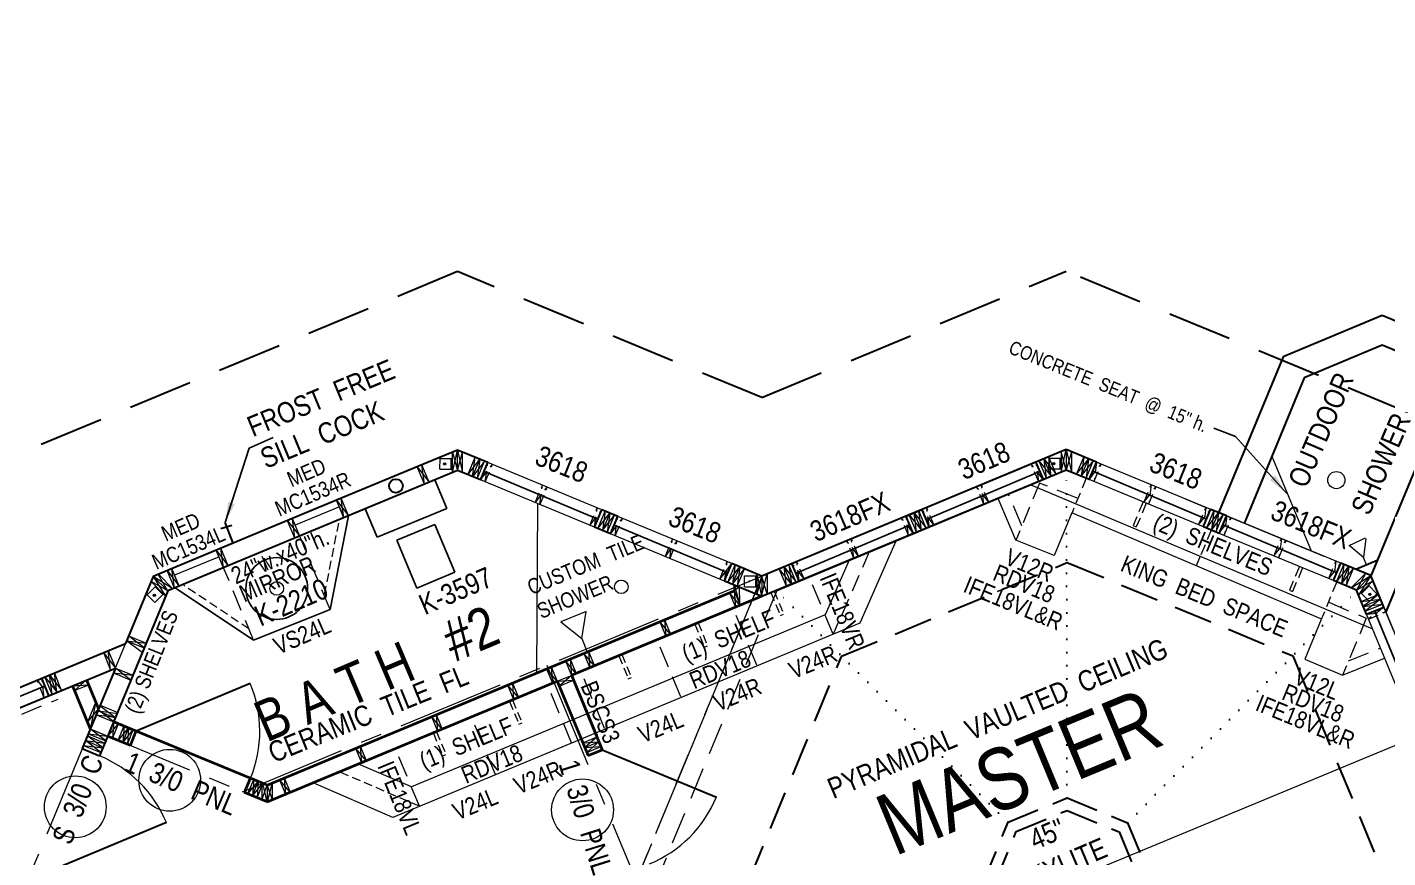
# Model space of a CAD drawing. Header units: inches. Extents: x 2775 to 35798, y 1675 to 10350.
# Drawn here: x 13626.4 to 14022.8, y 3896.1 to 4137.9 of the extents above; entities that cross this region are included whole.
import ezdxf

# ---------------------------------------------------------------- set-up
doc = ezdxf.new("R2010")
doc.units = ezdxf.units.IN
doc.header["$LTSCALE"] = 0.5
doc.header["$MEASUREMENT"] = 0
for name, pattern in [('ACAD_ISO07W100', [3, 0, -3]), ('CENTER', [2, 1.25, -0.25, 0.25, -0.25]), ('HIDDEN', [0.375, 0.25, -0.125])]:
    doc.linetypes.add(name, pattern=pattern)
for name, color, linetype, lineweight in [('BUILT-INS', 6, 'CONTINUOUS', 9), ('DOORS', 7, 'CONTINUOUS', 30), ('FOUNDATION', 7, 'CONTINUOUS', 30), ('GRID', 1, 'CENTER', 20), ('INT WALLS', 7, 'CONTINUOUS', 40), ('LAYOUT', 6, 'CONTINUOUS', 9), ('LITE COVE', 7, 'HIDDEN', 30), ('MILLWORK', 7, 'CONTINUOUS', 20), ('PLUMBING', 7, 'CONTINUOUS', 20), ('ROOF BEAMS', 3, 'HIDDEN', 30), ('ROOFLINE', 7, 'HIDDEN', 30), ('SKYLITES', 3, 'CONTINUOUS', 30), ('WALL FRAMING', 7, 'CONTINUOUS', 30), ('WALLS', 7, 'CONTINUOUS', 30), ('WINDOWS', 5, 'CONTINUOUS', 30)]:
    doc.layers.add(name, color=color, linetype=linetype, lineweight=lineweight)
for name, color, linetype in [('CABINETS', 30, 'HIDDEN'), ('CABTOPS', 30, 'CONTINUOUS'), ('LLPLUMBING', 102, 'CONTINUOUS'), ('LLTEXT', 7, 'CONTINUOUS'), ('MILLWORK TEXT', 7, 'CONTINUOUS'), ('TEXT', 7, 'CONTINUOUS')]:
    doc.layers.add(name, color=color, linetype=linetype)
doc.styles.add('ARCHENT', font='technical.ttf', dxfattribs={"height": 6})
doc.styles.add('ARCHENTLTD', font='technical.ttf', dxfattribs={"height": 6})
doc.dimstyles.new('ARCHENTLTD', dxfattribs={"dimtxt": 12, "dimasz": 6, "dimexe": 9, "dimexo": 3, "dimgap": 1, "dimtad": 0, "dimdec": 4, "dimzin": 1, "dimdsep": 46, "dimlunit": 4, "dimtxsty": 'ARCHENT', "dimcen": 6, "dimaunit": 1, "dimadec": 5, "dimazin": 0, "dimtfac": 1, "dimtdec": 4, "dimtofl": 0, "dimtmove": 0, "dimatfit": 3, "dimfxl": 1, "dimfrac": 2, "dimtolj": 1, "dimtzin": 0, "dimarcsym": 0})

msp = doc.modelspace()

# ---------------------------------------------------------------- hatches: boundary and pattern name
at = {"layer": 'WALL FRAMING', "lineweight": 9, "ltscale": 150}
for points in [[(13748.367, 4010.771, 1), (13747.742, 4010.771, 1)], [(13925.81, 4010.864, 1), (13925.185, 4010.864, 1)], [(13837.113, 3976.583, 1), (13836.488, 3976.583, 1)], [(13837.113, 3976.583, 1), (13836.488, 3976.583, 1)], [(13663.757, 3972.491, 1), (13663.132, 3972.491, 1)], [(14017.936, 3972.775, 1), (14017.311, 3972.775, 1)]]:
    msp.add_hatch(color=256, dxfattribs=at).paths.add_polyline_path(points)

# ---------------------------------------------------------------- linework, layer by layer
at = {"layer": 'BUILT-INS', "linetype": 'HIDDEN', "lineweight": 9, "ltscale": 40}
for p, q in [((13921.34, 4005.126), (13914.463, 3988.491)), ((13871.772, 3985.152), (13861.243, 3961.158)), ((14016.572, 3965.845), (14009.695, 3949.209))]:
    msp.add_line(p, q, dxfattribs=at)
at = {"layer": 'BUILT-INS', "linetype": 'Continuous', "lineweight": 9, "ltscale": 5}
for p, q in [((13918.806, 4004.674), (14018.365, 3962.769)), ((13879.496, 3988.235), (13869.035, 3964.395))]:
    msp.add_line(p, q, dxfattribs=at)
at = {"layer": 'BUILT-INS', "linetype": 'HIDDEN', "lineweight": 20, "ltscale": 50}
for p, q in [((13932.35, 4000.768), (13921.368, 4005.194)), ((14005.67, 3970.465), (14016.572, 3965.845))]:
    msp.add_line(p, q, dxfattribs=at)
at = {"layer": 'BUILT-INS', "linetype": 'HIDDEN', "lineweight": 9, "ltscale": 25}
for p, q in [((13934.931, 4006.593), (13930.781, 3996.369)), ((13951.571, 3999.728), (13948.653, 3992.819)), ((13952.492, 3999.339), (13949.574, 3992.43)), ((13948.653, 3992.819), (13949.574, 3992.43)), ((13971.424, 3991.513), (13968.202, 3983.883)), ((13997.091, 3980.911), (13994.173, 3974.002)), ((13998.012, 3980.522), (13995.094, 3973.613)), ((14007.955, 3976.412), (14003.463, 3965.507)), ((13994.173, 3974.002), (13995.094, 3973.613))]:
    msp.add_line(p, q, dxfattribs=at)
at = {"layer": 'BUILT-INS', "linetype": 'Continuous', "lineweight": 9, "ltscale": 0.75}
for p, q in [((13914.491, 3988.558), (13909.306, 4000.731)), ((14003.385, 3965.662), (13930.75, 3996.48)), ((13925.622, 3984.073), (13914.491, 3988.558)), ((13998.646, 3953.892), (14009.695, 3949.209)), ((14009.695, 3949.209), (14021.939, 3954.159))]:
    msp.add_line(p, q, dxfattribs=at)
at = {"layer": 'BUILT-INS', "linetype": 'HIDDEN', "lineweight": 9, "ltscale": 50}
for p, q in [((13916.231, 3992.767), (13912.308, 4001.977)), ((13861.243, 3961.158), (13854.232, 3978.013)), ((13838.986, 3952.176), (13832.073, 3968.796)), ((13816.826, 3942.959), (13809.913, 3959.579)), ((14011.435, 3953.418), (14020.693, 3957.161)), ((13794.666, 3933.742), (13787.754, 3950.362)), ((13785.035, 3929.5), (13778.123, 3946.12)), ((13762.876, 3920.283), (13755.963, 3936.903)), ((13740.716, 3911.066), (13733.804, 3927.686))]:
    msp.add_line(p, q, dxfattribs=at)
at = {"layer": 'BUILT-INS', "linetype": 'Continuous', "lineweight": 9, "ltscale": 25}
for p, q in [((13930.812, 3996.496), (13925.622, 3984.073)), ((14003.463, 3965.507), (13998.646, 3953.892))]:
    msp.add_line(p, q, dxfattribs=at)
at = {"layer": 'BUILT-INS', "linetype": 'Continuous', "lineweight": 9, "ltscale": 40}
msp.add_line((13865.871, 3982.703), (13858.894, 3966.804), dxfattribs=at)
at = {"layer": 'BUILT-INS', "lineweight": 9, "ltscale": 50}
msp.add_line((13968.202, 3983.883), (13967.018, 3981.092), dxfattribs=at)
at = {"layer": 'BUILT-INS', "color": 6, "linetype": 'HIDDEN', "lineweight": 9, "ltscale": 20}
for p, q in [((13843.117, 3973.298), (13845.871, 3966.663)), ((13844.041, 3973.681), (13846.795, 3967.046)), ((13821.885, 3964.455), (13824.639, 3957.82)), ((13820.962, 3964.071), (13823.715, 3957.437)), ((13798.788, 3954.858), (13801.541, 3948.224)), ((13799.711, 3955.242), (13802.465, 3948.607)), ((13766.928, 3941.597), (13769.682, 3934.962)), ((13767.852, 3941.98), (13770.605, 3935.345)), ((13745.678, 3932.767), (13748.431, 3926.133)), ((13744.754, 3932.384), (13747.508, 3925.749)), ((13740.715, 3911.068), (13717.481, 3921.053))]:
    msp.add_line(p, q, dxfattribs=at)
at = {"layer": 'BUILT-INS', "ltscale": 0.75}
for p, q in [((13869.035, 3964.395), (13732.907, 3907.837)), ((13858.894, 3966.804), (13738.362, 3916.726))]:
    msp.add_line(p, q, dxfattribs=at)
at = {"layer": 'BUILT-INS', "color": 6, "linetype": 'Continuous', "lineweight": 9, "ltscale": 5}
for p, q in [((13845.871, 3966.663), (13846.795, 3967.046)), ((13823.715, 3957.437), (13824.639, 3957.82)), ((13801.541, 3948.224), (13802.465, 3948.607)), ((13769.682, 3934.962), (13770.605, 3935.345)), ((13747.508, 3925.749), (13748.431, 3926.133))]:
    msp.add_line(p, q, dxfattribs=at)
at = {"layer": 'BUILT-INS'}
for p, q in [((13738.362, 3916.726), (13722.777, 3923.464)), ((13732.907, 3907.837), (13709.742, 3917.853))]:
    msp.add_line(p, q, dxfattribs=at)
at = {"layer": 'CABINETS', "lineweight": 9, "ltscale": 50}
for p, q in [((13714.662, 3968.344), (13705.806, 3989.708)), ((13692.387, 3959.41), (13683.637, 3980.518))]:
    msp.add_line(p, q, dxfattribs=at)
at = {"layer": 'CABTOPS', "color": 7, "linetype": 'HIDDEN', "lineweight": 20, "ltscale": 20}
for p, q in [((13713.057, 3972.714), (13717.403, 3994.674)), ((13691.016, 3962.718), (13672.01, 3975.405))]:
    msp.add_line(p, q, dxfattribs=at)
at = {"layer": 'DOORS', "ltscale": 75}
for p, q in [((13691.413, 3946.786), (13658.184, 3932.937)), ((13793.98, 3927.545), (13827.242, 3913.773)), ((13666.972, 3906.308), (13633.72, 3892.511))]:
    msp.add_line(p, q, dxfattribs=at)
at = {"layer": 'DOORS', "color": 7, "linetype": 'Continuous', "lineweight": 20, "ltscale": 7.5}
for centre in [(13667.939, 3918.648), (13667.939, 3918.648), (13640.413, 3910.907), (13788.221, 3910.021)]:
    msp.add_circle(centre, 9, dxfattribs=at)
at = {"layer": 'DOORS', "lineweight": 9, "ltscale": 75}
for centre, radius, start, end in [((13658.184, 3932.937), 36, 337.62525, 22.62525), ((13633.732, 3892.522), 35.985, 22.52624, 67.50196), ((13793.98, 3927.545), 35.986, 292.53216, 337.50934)]:
    msp.add_arc(centre, radius, start, end, dxfattribs=at)
at = {"layer": 'FOUNDATION', "ltscale": 50}
for p, q in [((14054.602, 4066.894), (14017.927, 3978.174)), ((14060.729, 4060.776), (14022.264, 3967.724))]:
    msp.add_line(p, q, dxfattribs=at)
at = {"layer": 'FOUNDATION', "ltscale": 150}
for p, q in [((14021.253, 4053.973), (13992.363, 4041.982)), ((14045.173, 4044.085), (14021.253, 4053.973)), ((14021.259, 4045.314), (13998.49, 4035.863)), ((14042.117, 4036.692), (14021.259, 4045.314)), ((13992.363, 4041.982), (13973.567, 3996.511)), ((13998.49, 4035.863), (13980.96, 3993.455)), ((14019.782, 3982.663), (14013.52, 3980.063))]:
    msp.add_line(p, q, dxfattribs=at)
at = {"layer": 'FOUNDATION', "lineweight": 20, "ltscale": 150}
msp.add_line((14000.588, 3985.409), (13989.088, 4013.117), dxfattribs=at)
at = {"layer": 'FOUNDATION', "linetype": 'HIDDEN', "lineweight": 20, "ltscale": 50}
msp.add_line((13494.952, 3883.979), (13635.453, 3942.294), dxfattribs=at)
at = {"layer": 'GRID', "ltscale": 50}
for p, q in [((14054.567, 4066.976), (14017.892, 3978.256)), ((13840.504, 3978.129), (13929.172, 4014.931)), ((13929.172, 4014.931), (14017.892, 3978.256)), ((13663.134, 3978.023), (13626.447, 3889.298)), ((13689.155, 3915.321), (13840.504, 3978.129)), ((13840.504, 3978.129), (13803.835, 3889.425)), ((14017.892, 3978.256), (14054.693, 3889.588)), ((13501.447, 3888.801), (13652.096, 3951.329)), ((13777.815, 3952.117), (13803.835, 3889.425)), ((13644.794, 3933.659), (13689.155, 3915.321)), ((13644.794, 3933.659), (13689.155, 3915.321))]:
    msp.add_line(p, q, dxfattribs=at)
at = {"layer": 'INT WALLS', "ltscale": 75}
for p, q in [((13696.311, 3917.242), (13832.405, 3973.785)), ((13784.986, 3949.211), (13840.384, 3972.227)), ((13784.984, 3949.21), (13792.246, 3931.713)), ((13696.319, 3912.372), (13780.828, 3947.483)), ((13780.828, 3947.483), (13789.814, 3925.834)), ((13696.311, 3917.242), (13651.552, 3935.619)), ((13658.184, 3932.937), (13651.625, 3935.637)), ((13658.184, 3932.937), (13651.625, 3935.637)), ((13656.471, 3928.776), (13658.184, 3932.937)), ((13656.471, 3928.776), (13658.184, 3932.937)), ((13656.471, 3928.776), (13649.849, 3931.502)), ((13656.471, 3928.776), (13649.849, 3931.502)), ((13689.761, 3915.072), (13691.473, 3919.233)), ((13689.761, 3915.072), (13691.473, 3919.233)), ((13696.311, 3917.242), (13691.473, 3919.233)), ((13696.319, 3912.372), (13689.761, 3915.072)), ((13696.319, 3912.372), (13689.761, 3915.072))]:
    msp.add_line(p, q, dxfattribs=at)
at = {"layer": 'INT WALLS', "color": 7, "lineweight": 20, "ltscale": 50}
for p, q in [((13831.015, 3973.216), (13832.758, 3969.014)), ((13832.4, 3973.783), (13834.144, 3969.58)), ((13810.72, 3964.794), (13812.464, 3960.591)), ((13812.106, 3965.361), (13813.849, 3961.158)), ((13783.252, 3953.391), (13784.995, 3949.189)), ((13784.637, 3953.958), (13786.381, 3949.755)), ((13788.553, 3955.594), (13790.297, 3951.391)), ((13789.939, 3956.161), (13791.682, 3951.958)), ((13777.695, 3951.093), (13779.438, 3946.89)), ((13779.08, 3951.659), (13780.824, 3947.457)), ((13766.386, 3946.394), (13768.13, 3942.192)), ((13767.772, 3946.961), (13769.515, 3942.758)), ((13744.22, 3937.195), (13745.963, 3932.992)), ((13745.605, 3937.762), (13747.349, 3933.559)), ((13722.053, 3927.995), (13723.797, 3923.792)), ((13723.438, 3928.562), (13725.182, 3924.359)), ((13699.886, 3918.795), (13701.63, 3914.592)), ((13701.271, 3919.362), (13703.015, 3915.159))]:
    msp.add_line(p, q, dxfattribs=at)
at = {"layer": 'INT WALLS', "lineweight": 20, "ltscale": 50}
for p, q in [((13780.815, 3947.478), (13784.972, 3949.201)), ((13640.146, 3944.745), (13644.303, 3946.467)), ((13781.389, 3946.092), (13785.546, 3947.815)), ((13788.281, 3929.528), (13792.438, 3931.251)), ((13788.855, 3928.142), (13793.012, 3929.865)), ((13789.429, 3926.757), (13793.586, 3928.479))]:
    msp.add_line(p, q, dxfattribs=at)
at = {"layer": 'INT WALLS', "ltscale": 50}
for p, q in [((13784.986, 3949.211), (13793.969, 3927.556)), ((13639.572, 3946.131), (13644.764, 3933.603)), ((13643.728, 3947.853), (13647.196, 3939.486)), ((13789.812, 3925.833), (13793.969, 3927.556))]:
    msp.add_line(p, q, dxfattribs=at)
at = {"layer": 'LAYOUT', "color": 6, "linetype": 'CENTER', "lineweight": 5, "ltscale": 250}
msp.add_line((14529.671, 4137.942), (13368.501, 3656.747), dxfattribs=at)
at = {"layer": 'LITE COVE', "color": 7, "linetype": 'ACAD_ISO07W100', "lineweight": 30, "ltscale": 2.5}
for p, q in [((13929.38, 3913.539), (13929.227, 4008.956)), ((13912.16, 3906.406), (13844.664, 3973.901)), ((13946.984, 3906.253), (14013.796, 3973.778))]:
    msp.add_line(p, q, dxfattribs=at)
at = {"layer": 'LITE COVE', "ltscale": 90}
for p, q in [((13863.68, 3954.748), (13929.668, 3982.137)), ((13929.667, 3981.951), (13995.182, 3954.869)), ((13836.562, 3889.043), (13863.71, 3954.718)), ((13995.189, 3954.876), (14022.465, 3889.159))]:
    msp.add_line(p, q, dxfattribs=at)
at = {"layer": 'LLPLUMBING', "color": 5, "linetype": 'Continuous', "lineweight": 30, "ltscale": 25}
for p, q in [((13686.011, 3992.881), (13682.844, 3991.826)), ((13686.447, 3987.696), (13684.1, 3993.706))]:
    msp.add_line(p, q, dxfattribs=at)
at = {"layer": 'MILLWORK', "lineweight": 9, "ltscale": 50}
for p, q in [((13717.392, 3998.311), (13704.463, 3992.94)), ((13718.735, 3995.078), (13717.392, 3998.311)), ((13705.806, 3989.708), (13704.463, 3992.94)), ((13682.294, 3983.75), (13669.365, 3978.38)), ((13683.634, 3980.526), (13682.291, 3983.758)), ((13670.708, 3975.147), (13669.365, 3978.38))]:
    msp.add_line(p, q, dxfattribs=at)
at = {"layer": 'MILLWORK', "color": 7, "lineweight": -3, "ltscale": 10}
for p, q in [((13714.662, 3968.344), (13720.059, 3995.617)), ((13692.387, 3959.41), (13669.528, 3974.669))]:
    msp.add_line(p, q, dxfattribs=at)
at = {"layer": 'MILLWORK', "color": 7, "linetype": 'Continuous', "lineweight": -3, "ltscale": 5}
msp.add_line((13692.387, 3959.41), (13714.662, 3968.344), dxfattribs=at)
at = {"layer": 'PLUMBING', "color": 5, "linetype": 'Continuous', "lineweight": -3, "ltscale": 1.5}
for p, q in [((13745.189, 4006.135), (13748.644, 3997.824)), ((13728.339, 3989.462), (13724.895, 3997.693)), ((13748.644, 3997.824), (13728.339, 3989.462)), ((13745.161, 3993.146), (13734.065, 3988.576)), ((13745.161, 3993.146), (13750.975, 3979.258)), ((13734.065, 3988.576), (13739.906, 3974.624)), ((13739.906, 3974.624), (13750.975, 3979.258))]:
    msp.add_line(p, q, dxfattribs=at)
at = {"layer": 'PLUMBING', "color": 7, "linetype": 'Continuous', "lineweight": 9}
msp.add_line((13775.103, 3999.213), (13774.845, 3949.871), dxfattribs=at)
at = {"layer": 'PLUMBING', "ltscale": 75}
for p, q in [((14011.597, 3987.006), (14016.333, 3989.219)), ((14016.411, 3989.099), (14015.739, 3983.525)), ((14015.739, 3983.525), (14011.597, 3987.006))]:
    msp.add_line(p, q, dxfattribs=at)
at = {"layer": 'PLUMBING', "color": 7, "linetype": 'Continuous', "lineweight": 9, "ltscale": 7.5}
msp.add_line((13694.776, 3983.925), (13696.491, 3979.944), dxfattribs=at)
at = {"layer": 'PLUMBING', "lineweight": 20, "ltscale": 50}
msp.add_line((14016.651, 3981.363), (14015.739, 3983.525), dxfattribs=at)
at = {"layer": 'PLUMBING', "linetype": 'Continuous', "lineweight": 30, "ltscale": 90}
msp.add_line((13832.402, 3975.527), (13832.405, 3973.785), dxfattribs=at)
msp.add_line((13832.402, 3975.527), (13832.405, 3973.785), dxfattribs=at)
at = {"layer": 'PLUMBING', "color": 5, "linetype": 'Continuous', "lineweight": 9, "ltscale": 10}
for p, q in [((13789.317, 3967.774), (13781.855, 3964.754)), ((13781.855, 3964.754), (13788.006, 3959.891)), ((13788.006, 3959.891), (13789.317, 3967.774))]:
    msp.add_line(p, q, dxfattribs=at)
at = {"layer": 'PLUMBING', "color": 5, "lineweight": 9, "ltscale": 90}
msp.add_line((13788.006, 3959.891), (13789.711, 3955.792), dxfattribs=at)
at = {"layer": 'PLUMBING', "lineweight": 20, "ltscale": 50}
msp.add_circle((14007.868, 4006.063), 2.5, dxfattribs=at)
at = {"layer": 'PLUMBING', "color": 5, "lineweight": 30, "ltscale": 50}
msp.add_circle((13733.843, 4004.376), 2, dxfattribs=at)
at = {"layer": 'PLUMBING', "color": 5, "linetype": 'Continuous', "lineweight": -3, "ltscale": 1.5}
msp.add_circle((13699.123, 3974.495, -178358.104), 9, dxfattribs=at)
at = {"layer": 'PLUMBING', "color": 5, "linetype": 'Continuous', "lineweight": 9, "ltscale": 10}
for centre in [(13699.123, 3974.495, -178358.104), (13799.51, 3974.973)]:
    msp.add_circle(centre, 1.98, dxfattribs=at)
at = {"layer": 'ROOF BEAMS', "lineweight": 20, "ltscale": 75}
for p, q in [((13840.504, 3978.129), (13803.836, 3889.425)), ((13844.799, 3973.957), (13809.823, 3889.347))]:
    msp.add_line(p, q, dxfattribs=at)
at = {"layer": 'ROOF BEAMS', "ltscale": 75}
for p, q in [((13914.612, 3903.75), (13929.382, 3909.88)), ((13929.382, 3909.88), (13944.59, 3903.586)), ((13908.514, 3889.014), (13914.612, 3903.75)), ((13944.59, 3903.586), (13950.599, 3889.023))]:
    msp.add_line(p, q, dxfattribs=at)
at = {"layer": 'ROOFLINE', "linetype": 'HIDDEN', "ltscale": 150}
for p, q in [((13751.751, 4066.758), (13626.373, 4014.739)), ((13840.467, 4030.084), (13751.751, 4066.758)), ((13840.467, 4030.091), (13929.134, 4066.893)), ((13840.468, 4030.084), (13929.136, 4066.886)), ((14054.603, 4015.02), (13929.134, 4066.886))]:
    msp.add_line(p, q, dxfattribs=at)
at = {"layer": 'SKYLITES', "linetype": 'HIDDEN', "ltscale": 75}
for p, q in [((13912.219, 3906.417), (13929.38, 3913.539)), ((13929.38, 3913.539), (13946.984, 3906.253)), ((13905.126, 3889.277), (13912.219, 3906.417)), ((13946.984, 3906.253), (13953.985, 3889.285))]:
    msp.add_line(p, q, dxfattribs=at)
at = {"layer": 'WALL FRAMING', "lineweight": 9, "ltscale": 150}
for p, q in [((13746.658, 4009.207), (13746.7, 4012.332)), ((13746.7, 4012.332), (13750.263, 4012.335)), ((13749.971, 4009.21), (13749.969, 4012.335)), ((13924.102, 4009.301), (13924.143, 4012.426)), ((13924.143, 4012.426), (13927.706, 4012.429)), ((13927.415, 4009.304), (13927.412, 4012.429)), ((13746.658, 4009.207), (13750.221, 4009.21)), ((13924.102, 4009.301), (13927.665, 4009.304)), ((13835.405, 3975.02), (13835.447, 3978.145)), ((13835.405, 3975.02), (13835.447, 3978.145)), ((13835.447, 3978.145), (13839.009, 3978.148)), ((13835.447, 3978.145), (13839.009, 3978.148)), ((13838.718, 3975.022), (13838.715, 3978.147)), ((13838.718, 3975.022), (13838.715, 3978.147)), ((13661.351, 3972.606), (13663.869, 3975.127)), ((13663.562, 3970.398), (13661.351, 3972.606)), ((13663.562, 3970.398), (13666.08, 3972.919)), ((13665.903, 3972.742), (13663.692, 3974.95)), ((13834.144, 3969.589), (13831.015, 3973.216)), ((13832.399, 3973.791), (13832.758, 3969.014)), ((13835.405, 3975.02), (13838.968, 3975.023)), ((13835.405, 3975.02), (13838.968, 3975.023)), ((14017.489, 3970.683), (14014.991, 3973.224)), ((14015.167, 3973.045), (14017.395, 3975.237)), ((14019.687, 3972.906), (14017.188, 3975.446)), ((14017.489, 3970.683), (14019.687, 3972.906)), ((13813.85, 3961.166), (13810.72, 3964.794)), ((13812.105, 3965.368), (13812.464, 3960.591)), ((13660.463, 3957.18), (13655.955, 3960.67)), ((13660.463, 3957.173), (13655.955, 3960.663)), ((13655.382, 3959.284), (13661.036, 3958.566)), ((13659.901, 3955.819), (13655.382, 3959.284)), ((13655.382, 3959.277), (13661.036, 3958.559)), ((13659.901, 3955.812), (13655.382, 3959.277)), ((13648.614, 3955.838), (13652.096, 3951.329)), ((13650.71, 3950.754), (13649.99, 3956.41)), ((13786.381, 3949.764), (13783.252, 3953.391)), ((13784.636, 3953.966), (13784.995, 3949.189)), ((13791.682, 3951.966), (13788.553, 3955.594)), ((13789.938, 3956.169), (13790.297, 3951.391)), ((13631.553, 3948.773), (13635.046, 3944.262)), ((13633.661, 3943.688), (13632.939, 3949.347)), ((13632.939, 3949.347), (13636.432, 3944.836)), ((13635.046, 3944.262), (13634.325, 3949.921)), ((13651.522, 3949.943), (13657.176, 3949.225)), ((13656.603, 3947.838), (13652.096, 3951.329)), ((13780.824, 3947.465), (13777.695, 3951.092)), ((13779.079, 3951.667), (13779.438, 3946.89)), ((13784.971, 3949.2), (13781.389, 3946.092)), ((13639.572, 3946.13), (13644.303, 3946.467)), ((13643.728, 3947.853), (13640.146, 3944.745)), ((13769.516, 3942.767), (13766.387, 3946.394)), ((13767.771, 3946.969), (13768.13, 3942.192)), ((13780.815, 3947.478), (13785.546, 3947.815)), ((13646.544, 3937.742), (13652.198, 3937.023)), ((13651.625, 3935.637), (13647.118, 3939.127)), ((13647.12, 3938.834), (13652.774, 3938.116)), ((13652.202, 3936.73), (13647.694, 3940.22)), ((13747.349, 3933.567), (13744.22, 3937.195)), ((13745.604, 3937.769), (13745.963, 3932.992)), ((13649.271, 3930.105), (13644.764, 3933.595)), ((13642.789, 3928.819), (13648.443, 3928.101)), ((13643.362, 3930.205), (13649.016, 3929.487)), ((13647.871, 3926.714), (13643.363, 3930.205)), ((13648.444, 3928.1), (13643.936, 3931.591)), ((13644.19, 3932.209), (13649.844, 3931.491)), ((13788.281, 3929.528), (13793.012, 3929.865)), ((13792.437, 3931.25), (13788.855, 3928.142)), ((13793.012, 3929.865), (13789.429, 3926.757)), ((13648.443, 3928.101), (13647.871, 3926.714)), ((13725.182, 3924.367), (13722.053, 3927.995)), ((13723.438, 3928.57), (13723.797, 3923.792)), ((13788.855, 3928.142), (13793.586, 3928.479)), ((13703.015, 3915.167), (13699.886, 3918.795)), ((13701.271, 3919.37), (13701.63, 3914.592))]:
    msp.add_line(p, q, dxfattribs=at)
at = {"layer": 'WALL FRAMING', "lineweight": 20, "ltscale": 150}
for p, q in [((13750.289, 4008.229), (13750.285, 4014.182)), ((13751.788, 4008.851), (13751.784, 4014.804)), ((13753.289, 4008.231), (13753.285, 4014.184)), ((13927.672, 4014.309), (13927.679, 4008.356)), ((13929.172, 4014.931), (13929.178, 4008.977)), ((13930.672, 4014.31), (13930.679, 4008.356)), ((13742.17, 4004.858), (13740.033, 4009.926)), ((13743.552, 4005.441), (13741.415, 4010.509)), ((13718.671, 3995.105), (13716.534, 4000.173)), ((13720.053, 3995.688), (13717.916, 4000.756)), ((13886.939, 3991.447), (13884.802, 3996.515)), ((13888.321, 3992.03), (13886.184, 3997.098)), ((13704.424, 3989.125), (13702.287, 3994.193)), ((13705.806, 3989.708), (13703.669, 3994.776)), ((13885.557, 3990.865), (13883.42, 3995.932)), ((13683.62, 3980.553), (13681.483, 3985.621)), ((13685.002, 3981.136), (13682.865, 3986.204)), ((13670.685, 3975.202), (13668.548, 3980.27)), ((13666.73, 3972.305), (13662.517, 3976.511)), ((13667.35, 3973.806), (13663.137, 3978.012)), ((13668.849, 3974.428), (13664.637, 3978.634)), ((13669.303, 3974.619), (13667.166, 3979.687)), ((13839.003, 3978.75), (13839.008, 3972.796)), ((13839.003, 3978.75), (13839.008, 3972.796)), ((13840.504, 3978.129), (13840.508, 3972.176)), ((13840.504, 3978.129), (13840.508, 3972.176)), ((13842.003, 3978.752), (13842.008, 3972.798)), ((14012.185, 3974.664), (14016.391, 3978.876)), ((14013.685, 3974.043), (14017.892, 3978.256)), ((14014.308, 3972.544), (14018.514, 3976.756))]:
    msp.add_line(p, q, dxfattribs=at)
at = {"layer": 'WALL FRAMING', "linetype": 'Continuous', "lineweight": 9, "ltscale": 150}
for p, q in [((13750.285, 4014.182), (13751.788, 4008.851)), ((13750.289, 4008.229), (13751.784, 4014.804)), ((13751.784, 4014.804), (13753.289, 4008.231)), ((13751.788, 4008.851), (13753.285, 4014.184)), ((13754.76, 4007.589), (13758.289, 4012.116)), ((13756.143, 4007.008), (13756.902, 4012.689)), ((13758.289, 4012.116), (13757.545, 4006.472)), ((13923.42, 4006.595), (13922.699, 4012.164)), ((13922.699, 4012.164), (13926.184, 4007.761)), ((13924.802, 4007.178), (13924.081, 4012.747)), ((13929.178, 4008.977), (13927.672, 4014.309)), ((13927.679, 4008.356), (13929.172, 4014.931)), ((13929.172, 4014.931), (13930.679, 4008.356)), ((13930.672, 4014.31), (13929.178, 4008.977)), ((13932.169, 4007.765), (13935.649, 4012.173)), ((13934.266, 4012.754), (13933.552, 4007.184)), ((13935.649, 4012.173), (13934.935, 4006.603)), ((13740.033, 4009.926), (13743.552, 4005.441)), ((13742.17, 4004.858), (13741.418, 4010.501)), ((13759.675, 4011.543), (13756.143, 4007.008)), ((13921.316, 4011.581), (13924.802, 4007.178)), ((13933.552, 4007.184), (13937.031, 4011.592)), ((13716.534, 4000.173), (13720.053, 3995.688)), ((13718.671, 3995.105), (13717.92, 4000.748)), ((13792.66, 3991.949), (13796.179, 3996.453)), ((13794.792, 3997.026), (13794.043, 3991.384)), ((13796.179, 3996.453), (13795.437, 3990.814)), ((13885.557, 3990.865), (13884.802, 3996.515)), ((13884.802, 3996.515), (13888.321, 3992.03)), ((13886.939, 3991.447), (13886.188, 3997.09)), ((13970.051, 3992.081), (13973.567, 3996.511)), ((13972.156, 3997.09), (13971.437, 3991.508)), ((13973.567, 3996.511), (13972.824, 3990.935)), ((13702.287, 3994.193), (13705.806, 3989.708)), ((13704.424, 3989.125), (13703.672, 3994.768)), ((13794.043, 3991.384), (13797.565, 3995.879)), ((13883.42, 3995.932), (13886.939, 3991.447)), ((13971.437, 3991.508), (13974.921, 3995.928)), ((13681.483, 3985.621), (13685.002, 3981.136)), ((13683.62, 3980.553), (13682.868, 3986.196)), ((13669.303, 3974.619), (13668.552, 3980.262)), ((13828.225, 3977.204), (13831.754, 3981.731)), ((13830.553, 3976.291), (13834.066, 3980.781)), ((13830.553, 3976.291), (13834.066, 3980.781)), ((13832.683, 3981.362), (13831.94, 3975.718)), ((13832.683, 3981.362), (13831.94, 3975.718)), ((13834.066, 3980.781), (13833.319, 3975.129)), ((13834.066, 3980.781), (13833.319, 3975.129)), ((13847.692, 3975.139), (13846.937, 3980.79)), ((13846.937, 3980.79), (13850.456, 3976.305)), ((13848.319, 3981.373), (13849.071, 3975.73)), ((14007.948, 3976.433), (14011.458, 3980.916)), ((14010.072, 3981.489), (14009.331, 3975.852)), ((14009.331, 3975.852), (14012.844, 3980.343)), ((14011.458, 3980.916), (14010.714, 3975.272)), ((13667.35, 3973.806), (13662.517, 3976.511)), ((13668.849, 3974.428), (13663.137, 3978.012)), ((13663.137, 3978.012), (13666.73, 3972.305)), ((13664.598, 3978.598), (13667.312, 3973.77)), ((13667.166, 3979.687), (13670.685, 3975.202)), ((13831.94, 3975.718), (13835.449, 3980.2)), ((13831.94, 3975.718), (13835.449, 3980.2)), ((13839.003, 3978.75), (13840.384, 3972.227)), ((13839.003, 3978.75), (13840.384, 3972.227)), ((13840.504, 3978.129), (13839.008, 3972.796)), ((13840.504, 3978.129), (13839.008, 3972.796)), ((13840.384, 3972.227), (13842.003, 3978.752)), ((13842.008, 3972.798), (13840.504, 3978.129)), ((13849.071, 3975.73), (13845.555, 3980.207)), ((14012.185, 3974.664), (14017.892, 3978.256)), ((14016.391, 3978.876), (14013.685, 3974.043)), ((14013.685, 3974.043), (14018.514, 3976.756)), ((14017.892, 3978.256), (14014.308, 3972.544)), ((14020.177, 3972.749), (14015.661, 3969.284)), ((14015.086, 3970.67), (14020.745, 3971.361)), ((14015.661, 3969.284), (14021.312, 3969.972)), ((13649.906, 3931.478), (13652.977, 3935.078)), ((13649.906, 3931.478), (13652.977, 3935.078)), ((13651.625, 3935.637), (13651.269, 3930.915)), ((13651.625, 3935.637), (13651.269, 3930.915)), ((13652.896, 3930.248), (13655.967, 3933.847)), ((13652.896, 3930.248), (13655.967, 3933.847)), ((13654.248, 3929.689), (13657.319, 3933.289)), ((13654.248, 3929.689), (13657.319, 3933.289)), ((13654.615, 3934.406), (13654.258, 3929.684)), ((13654.615, 3934.406), (13654.258, 3929.684)), ((13655.967, 3933.847), (13655.61, 3929.126)), ((13655.967, 3933.847), (13655.61, 3929.126)), ((13690.679, 3914.694), (13693.75, 3918.294)), ((13690.679, 3914.694), (13693.75, 3918.294)), ((13692.031, 3914.135), (13695.102, 3917.735)), ((13692.031, 3914.135), (13695.102, 3917.735)), ((13692.398, 3918.853), (13692.041, 3914.131)), ((13692.398, 3918.853), (13692.041, 3914.131)), ((13693.75, 3918.294), (13693.393, 3913.572)), ((13693.75, 3918.294), (13693.393, 3913.572))]:
    msp.add_line(p, q, dxfattribs=at)
at = {"layer": 'WALL FRAMING', "lineweight": 20, "ltscale": 75}
for p, q in [((13754.76, 4007.589), (13756.911, 4012.71)), ((13756.143, 4007.008), (13758.294, 4012.129)), ((13924.802, 4007.178), (13922.699, 4012.164)), ((13926.184, 4007.761), (13924.081, 4012.747)), ((13932.169, 4007.765), (13934.266, 4012.754)), ((13933.552, 4007.184), (13935.649, 4012.173)), ((13757.526, 4006.427), (13759.677, 4011.548)), ((13923.42, 4006.595), (13921.316, 4011.581)), ((13934.935, 4006.603), (13937.031, 4011.592)), ((13792.66, 3991.949), (13794.801, 3997.046)), ((13796.144, 3996.467), (13794.043, 3991.384)), ((13970.015, 3991.993), (13972.156, 3997.09)), ((13971.431, 3991.511), (13973.567, 3996.511)), ((13795.437, 3990.814), (13797.567, 3995.885)), ((13972.792, 3990.858), (13974.921, 3995.928)), ((13830.553, 3976.291), (13832.683, 3981.362)), ((13830.553, 3976.291), (13832.683, 3981.362)), ((13831.936, 3975.71), (13834.066, 3980.781)), ((13831.936, 3975.71), (13834.066, 3980.781)), ((13849.074, 3975.722), (13846.937, 3980.79)), ((13850.456, 3976.305), (13848.319, 3981.373)), ((14007.948, 3976.433), (14010.078, 3981.504)), ((14009.331, 3975.852), (14011.461, 3980.923)), ((14010.714, 3975.272), (14012.844, 3980.343)), ((13833.319, 3975.129), (13835.449, 3980.2)), ((13833.319, 3975.129), (13835.449, 3980.2)), ((13847.692, 3975.139), (13845.555, 3980.207)), ((14015.086, 3970.67), (14020.177, 3972.749)), ((14015.661, 3969.284), (14020.745, 3971.361)), ((14016.236, 3967.899), (14021.312, 3969.972)), ((13633.67, 3943.666), (13631.59, 3948.758)), ((13635.058, 3944.233), (13632.979, 3949.325)), ((13636.444, 3944.807), (13634.364, 3949.899)), ((13646.384, 3941.447), (13643.951, 3935.563)), ((13646.384, 3941.44), (13643.951, 3935.556)), ((13651.258, 3930.92), (13652.977, 3935.078)), ((13651.258, 3930.92), (13652.977, 3935.078)), ((13652.917, 3930.297), (13654.636, 3934.456)), ((13652.917, 3930.297), (13654.636, 3934.456)), ((13654.248, 3929.689), (13655.967, 3933.847)), ((13654.248, 3929.689), (13655.967, 3933.847)), ((13655.6, 3929.13), (13657.319, 3933.289)), ((13655.6, 3929.13), (13657.319, 3933.289)), ((13690.7, 3914.744), (13692.419, 3918.902)), ((13690.7, 3914.744), (13692.419, 3918.902)), ((13692.031, 3914.135), (13693.75, 3918.294)), ((13692.031, 3914.135), (13693.75, 3918.294)), ((13693.383, 3913.576), (13695.102, 3917.735)), ((13693.383, 3913.576), (13695.102, 3917.735))]:
    msp.add_line(p, q, dxfattribs=at)
at = {"layer": 'WALL FRAMING', "linetype": 'HIDDEN', "lineweight": 9, "ltscale": 25}
for p, q in [((13758.495, 4006.15), (13762.023, 4010.677)), ((13759.878, 4005.569), (13760.637, 4011.25)), ((13922.529, 4006.132), (13919.013, 4010.609)), ((13921.15, 4005.541), (13920.395, 4011.192)), ((13935.891, 4006.298), (13939.37, 4010.706)), ((13937.987, 4011.287), (13937.274, 4005.717)), ((13775.781, 3998.89), (13776.54, 4004.571)), ((13906.56, 3999.609), (13903.044, 4004.087)), ((13905.181, 3999.019), (13904.426, 4004.67)), ((13951.832, 3999.708), (13955.311, 4004.116)), ((13953.928, 4004.697), (13953.215, 3999.127)), ((13774.398, 3999.471), (13777.926, 4003.997)), ((13790.339, 3992.881), (13793.867, 3997.408)), ((13791.722, 3992.301), (13792.481, 3997.981)), ((13890.665, 3992.906), (13887.149, 3997.384)), ((13889.286, 3992.316), (13888.531, 3997.966)), ((13967.737, 3993.028), (13971.216, 3997.436)), ((13969.833, 3998.017), (13969.12, 3992.447)), ((13796.347, 3990.397), (13799.875, 3994.924)), ((13797.73, 3989.817), (13798.489, 3995.497)), ((13884.618, 3990.561), (13881.103, 3995.038)), ((13883.24, 3989.97), (13882.485, 3995.621)), ((13973.84, 3990.774), (13977.319, 3995.182)), ((13975.937, 3995.763), (13975.223, 3990.193)), ((13812.257, 3983.732), (13815.786, 3988.259)), ((13813.64, 3983.151), (13814.399, 3988.832)), ((13868.671, 3983.942), (13865.155, 3988.419)), ((13867.292, 3983.351), (13866.537, 3989.002)), ((13989.743, 3984.095), (13993.222, 3988.502)), ((13991.84, 3989.083), (13991.126, 3983.514)), ((13828.225, 3977.204), (13831.754, 3981.731)), ((13829.608, 3976.624), (13830.367, 3982.304)), ((13852.759, 3977.279), (13849.243, 3981.756)), ((13851.38, 3976.688), (13850.625, 3982.339)), ((14005.648, 3977.414), (14009.127, 3981.822)), ((14007.744, 3982.403), (14007.031, 3976.833)), ((14016.619, 3966.976), (14022.27, 3967.664)), ((13629.279, 3947.805), (13632.771, 3943.295)), ((13631.386, 3942.721), (13630.664, 3948.38))]:
    msp.add_line(p, q, dxfattribs=at)
at = {"layer": 'WALL FRAMING', "linetype": 'HIDDEN', "lineweight": 20, "ltscale": 25}
for p, q in [((13759.878, 4005.569), (13762.028, 4010.69)), ((13921.15, 4005.541), (13919.013, 4010.609)), ((13937.274, 4005.717), (13939.37, 4010.706)), ((13774.398, 3999.471), (13776.548, 4004.591)), ((13905.181, 3999.019), (13903.044, 4004.087)), ((13906.564, 3999.602), (13904.426, 4004.67)), ((13951.832, 3999.708), (13953.928, 4004.697)), ((13953.215, 3999.127), (13955.311, 4004.116)), ((13775.781, 3998.89), (13777.931, 4004.01)), ((13790.339, 3992.881), (13792.489, 3998.002)), ((13890.668, 3992.899), (13888.531, 3997.966)), ((13967.737, 3993.028), (13969.833, 3998.017)), ((13797.73, 3989.817), (13799.881, 3994.937)), ((13883.24, 3989.97), (13881.103, 3995.038)), ((13975.223, 3990.193), (13977.319, 3995.182)), ((13812.257, 3983.732), (13814.408, 3988.853)), ((13813.64, 3983.151), (13815.791, 3988.272)), ((13867.292, 3983.351), (13865.155, 3988.419)), ((13868.675, 3983.934), (13866.537, 3989.002)), ((13989.743, 3984.095), (13991.84, 3989.083)), ((13991.126, 3983.514), (13993.222, 3988.502)), ((13828.225, 3977.204), (13830.376, 3982.325)), ((13828.225, 3977.204), (13830.376, 3982.325)), ((13852.762, 3977.271), (13850.625, 3982.339)), ((14005.648, 3977.414), (14007.744, 3982.403)), ((14021.702, 3969.053), (14017.194, 3965.591)), ((14017.194, 3965.591), (14022.27, 3967.664)), ((13631.395, 3942.699), (13629.295, 3947.84))]:
    msp.add_line(p, q, dxfattribs=at)
at = {"layer": 'WALL FRAMING', "lineweight": 9, "ltscale": 50}
for p, q in [((13833.903, 3974.907), (13832.4, 3973.783)), ((13832.402, 3975.527), (13833.912, 3970.138)), ((13832.402, 3975.527), (13833.912, 3970.138))]:
    msp.add_line(p, q, dxfattribs=at)
at = {"layer": 'WALL FRAMING', "linetype": 'Continuous', "lineweight": 20, "ltscale": 90}
msp.add_line((13833.903, 3974.907), (13833.912, 3970.138), dxfattribs=at)
at = {"layer": 'WALL FRAMING', "linetype": 'Continuous', "lineweight": 20, "ltscale": 150}
msp.add_line((14020.745, 3971.361), (14016.236, 3967.899), dxfattribs=at)
at = {"layer": 'WALL FRAMING', "lineweight": 20, "ltscale": 50}
for p, q in [((13655.955, 3960.67), (13661.037, 3958.566)), ((13655.955, 3960.663), (13661.037, 3958.558)), ((13655.382, 3959.284), (13660.463, 3957.18)), ((13655.382, 3959.277), (13660.463, 3957.173)), ((13648.605, 3955.835), (13650.71, 3950.754)), ((13649.99, 3956.41), (13652.096, 3951.329)), ((13651.522, 3949.943), (13656.603, 3947.838)), ((13652.096, 3951.329), (13657.177, 3949.224)), ((13646.544, 3937.742), (13651.625, 3935.637)), ((13647.12, 3938.834), (13652.202, 3936.73)), ((13647.691, 3940.521), (13652.772, 3938.416)), ((13644.762, 3933.603), (13649.844, 3931.498)), ((13644.764, 3933.595), (13649.845, 3931.491)), ((13642.789, 3928.819), (13647.871, 3926.714)), ((13643.363, 3930.205), (13648.445, 3928.1)), ((13643.936, 3931.591), (13649.018, 3929.486)), ((13644.19, 3932.209), (13649.271, 3930.105))]:
    msp.add_line(p, q, dxfattribs=at)
at = {"layer": 'WALL FRAMING', "linetype": 'Continuous', "lineweight": 20, "ltscale": 40}
for p, q in [((13646.384, 3941.447), (13644.791, 3933.668)), ((13646.384, 3941.44), (13644.791, 3933.661)), ((13694.811, 3917.033), (13694.818, 3912.99)), ((13694.811, 3917.033), (13694.818, 3912.99)), ((13696.311, 3917.242), (13696.319, 3912.372)), ((13696.311, 3917.242), (13696.319, 3912.372)), ((13697.81, 3917.865), (13697.818, 3912.995)), ((13697.81, 3917.865), (13697.818, 3912.995))]:
    msp.add_line(p, q, dxfattribs=at)
at = {"layer": 'WALL FRAMING', "linetype": 'HIDDEN', "lineweight": 9, "ltscale": 40}
for p, q in [((13643.951, 3935.563), (13647.196, 3939.486)), ((13643.951, 3935.556), (13647.196, 3939.479)), ((13696.311, 3917.242), (13696.319, 3912.372)), ((13696.311, 3917.242), (13696.319, 3912.372)), ((13696.311, 3917.242), (13696.319, 3912.372)), ((13696.311, 3917.242), (13696.319, 3912.372))]:
    msp.add_line(p, q, dxfattribs=at)
at = {"layer": 'WALL FRAMING', "linetype": 'Continuous', "lineweight": 9, "ltscale": 40}
for p, q in [((13694.818, 3912.99), (13696.311, 3917.242)), ((13694.818, 3912.99), (13696.311, 3917.242)), ((13696.319, 3912.372), (13695.102, 3917.735)), ((13696.319, 3912.372), (13695.102, 3917.735)), ((13696.311, 3917.242), (13697.818, 3912.995)), ((13696.311, 3917.242), (13697.818, 3912.995)), ((13697.81, 3917.865), (13696.319, 3912.372)), ((13697.81, 3917.865), (13696.319, 3912.372))]:
    msp.add_line(p, q, dxfattribs=at)
at = {"layer": 'WALL FRAMING', "lineweight": 9, "ltscale": 150}
for centre in [(13748.054, 4010.771), (13925.498, 4010.864), (13663.444, 3972.491), (14017.624, 3972.775)]:
    msp.add_circle(centre, 0.312, dxfattribs=at)
at = {"layer": 'WALL FRAMING', "color": 9, "linetype": 'Continuous', "lineweight": 5, "ltscale": 150}
for centre in [(13748.054, 4010.771), (13925.498, 4010.864), (13663.444, 3972.491), (14017.624, 3972.775)]:
    msp.add_circle(centre, 0.312, dxfattribs=at)
at = {"layer": 'WALLS', "color": 4, "ltscale": 75}
for p, q in [((13751.784, 4014.804), (13743.011, 4011.165)), ((13760.599, 4011.161), (13751.784, 4014.804)), ((13929.172, 4014.931), (13840.504, 3978.129)), ((13937.987, 4011.287), (13929.172, 4014.931)), ((13751.788, 4008.851), (13667.346, 3973.816)), ((13743.011, 4011.165), (13709.76, 3997.368)), ((13758.469, 4006.09), (13751.788, 4008.851)), ((13758.448, 4006.04), (13760.599, 4011.161)), ((13929.176, 4008.978), (13840.508, 3972.176)), ((13929.178, 4008.977), (13844.759, 3973.859)), ((13922.498, 4006.206), (13920.395, 4011.192)), ((13935.857, 4006.216), (13929.176, 4008.978)), ((13935.857, 4006.216), (13937.953, 4011.204)), ((13709.76, 3997.368), (13663.134, 3978.023)), ((13791.738, 3992.337), (13793.879, 3997.434)), ((13798.489, 3995.497), (13793.868, 3997.408)), ((13882.493, 3995.557), (13887.111, 3997.474)), ((13889.283, 3992.323), (13887.134, 3997.417)), ((13969.093, 3992.38), (13971.234, 3997.477)), ((13975.878, 3995.624), (13971.257, 3997.534)), ((13796.359, 3990.426), (13791.737, 3992.337)), ((13796.359, 3990.426), (13798.489, 3995.497)), ((13884.664, 3990.407), (13882.527, 3995.475)), ((13884.63, 3990.489), (13889.248, 3992.406)), ((13973.748, 3990.553), (13969.127, 3992.463)), ((13973.714, 3990.47), (13975.843, 3995.541)), ((13829.631, 3976.678), (13831.761, 3981.749)), ((13829.631, 3976.678), (13831.761, 3981.749)), ((13840.504, 3978.129), (13831.762, 3981.743)), ((13851.381, 3976.689), (13849.244, 3981.757)), ((14007.026, 3976.821), (14009.156, 3981.891)), ((14017.892, 3978.256), (14009.148, 3981.871)), ((13663.134, 3978.023), (13655.068, 3958.517)), ((13840.508, 3972.176), (13829.629, 3976.673)), ((13840.508, 3972.176), (13829.629, 3976.673)), ((14013.685, 3974.043), (14007.018, 3976.799)), ((14021.711, 3969.055), (14017.892, 3978.256)), ((13667.346, 3973.816), (13647.488, 3925.791)), ((13667.346, 3973.816), (13647.488, 3925.791)), ((14016.619, 3966.976), (14013.685, 3974.043)), ((14016.619, 3966.975), (14021.69, 3969.046)), ((13497.236, 3893.006), (13655.068, 3958.517)), ((13495.949, 3886.517), (13652.096, 3951.329)), ((13652.096, 3951.329), (13642.407, 3927.895)), ((13632.744, 3943.288), (13630.664, 3948.38))]:
    msp.add_line(p, q, dxfattribs=at)
at = {"layer": 'WALLS', "color": 4, "lineweight": 20, "ltscale": 75}
for p, q in [((13793.868, 3997.408), (13760.599, 4011.161)), ((13887.111, 3997.474), (13920.361, 4011.274)), ((13971.257, 3997.534), (13937.987, 4011.287)), ((13791.737, 3992.337), (13758.469, 4006.09)), ((13889.248, 3992.406), (13922.498, 4006.206)), ((13969.127, 3992.463), (13935.857, 4006.216)), ((13831.762, 3981.743), (13798.489, 3995.497)), ((13849.243, 3981.756), (13882.493, 3995.557)), ((14009.148, 3981.871), (13975.878, 3995.624)), ((13829.629, 3976.673), (13796.359, 3990.426)), ((13851.379, 3976.688), (13884.63, 3990.489)), ((14007.018, 3976.799), (13973.748, 3990.553)), ((14035.512, 3935.804), (14021.711, 3969.055)), ((14030.42, 3933.725), (14016.619, 3966.976))]:
    msp.add_line(p, q, dxfattribs=at)
at = {"layer": 'WALLS', "color": 7, "linetype": 'Continuous', "lineweight": 9, "ltscale": 0.25}
msp.add_line((13716.976, 3920.752), (13777.249, 3945.822), dxfattribs=at)
at = {"layer": 'WALLS', "lineweight": 20, "ltscale": 50}
msp.add_line((13780.828, 3947.483), (13777.403, 3946.059), dxfattribs=at)
at = {"layer": 'WALLS', "color": 4, "ltscale": 50}
msp.add_line((13642.407, 3927.895), (13647.488, 3925.791), dxfattribs=at)
at = {"layer": 'WINDOWS', "lineweight": 25, "ltscale": 75}
for p, q in [((13759.513, 4008.575), (13792.704, 3994.635)), ((13921.485, 4008.608), (13888.314, 3994.62)), ((13936.868, 4008.619), (13970.058, 3994.679)), ((13797.424, 3992.962), (13830.615, 3979.021)), ((13883.596, 3992.941), (13850.425, 3978.952)), ((13974.779, 3993.006), (14007.97, 3979.065)), ((14019.016, 3967.954), (14032.628, 3934.627)), ((13598.08, 3932.418), (13631.407, 3946.03))]:
    msp.add_line(p, q, dxfattribs=at)

# ---------------------------------------------------------------- texts
at = {"layer": 'BUILT-INS', "linetype": 'Continuous', "lineweight": 9, "ltscale": 1.5, "char_height": 5, "attachment_point": 1, "style": 'ARCHENTLTD'}
for s, insert, rotation in [('(2)  SHELVES\\P{\\H1.999x;  }', (13955.952, 3996.54), 337.64694), ('V12R\\P{\\H1.999x;  }', (13912.767, 3986.331), 337.64694), ('RDV18\\P{\\H1.999x;  }', (13909.301, 3981.721), 337.64694), ('KING  BED  SPACE\\P{\\H1.999x;  }', (13946.515, 3984.372), 337.64694), ('IFE18VR\\P{\\H1.999x;  }', (13861.83, 3979.563), 292.5), ('IFE18VL&R\\P{\\H1.999x;  }', (13900.705, 3978.259), 337.64694), ('V12L\\P{\\H1.999x;  }', (13996.984, 3951.57), 337.64694), ('IFE18VL&R\\P{\\H1.999x;  }', (13985.829, 3943.77), 337.64694), ('IFE18VL\\P{\\H1.999x;  }', (13732.956, 3924.751), 292.5)]:
    msp.add_mtext(s, dxfattribs=dict(at, insert=insert, rotation=rotation))
at = {"layer": 'BUILT-INS', "linetype": 'Continuous', "lineweight": 30, "ltscale": 1.5, "char_height": 5, "style": 'ARCHENTLTD'}
for s, insert, attachment_point, rotation in [('(1)  SHELF\\P{\\H1.999x;  }', (13843.047, 3968.572), 3, 22.52139), ('V24R\\P{\\H1.999x;  }', (13861.017, 3958.143), 3, 22.52139), ('BSCS3\\P{\\H1.999x;  }', (13799.347, 3930.774), 3, 292.52139), ('V24R\\P{\\H1.999x;  }', (13838.947, 3948.707), 3, 22.52139), ('RDV18\\P{\\H1.999x;  }', (13993.518, 3946.96), 1, 337.64694), ('(1)  SHELF\\P{\\H1.999x;  }', (13766.611, 3937.251), 3, 22.52139), ('V24L\\P{\\H1.999x;  }', (13816.202, 3939.096), 3, 22.52139), ('V24R\\P{\\H1.999x;  }', (13780.869, 3924.551), 3, 22.52139), ('V24L\\P{\\H1.999x;  }', (13762.169, 3916.622), 3, 22.52139)]:
    msp.add_mtext(s, dxfattribs=dict(at, insert=insert, attachment_point=attachment_point, rotation=rotation))
at = {"layer": 'BUILT-INS', "color": 6, "linetype": 'Continuous', "lineweight": 30, "ltscale": 1.5, "char_height": 5, "attachment_point": 3, "rotation": 22.52139, "style": 'ARCHENTLTD'}
for insert in [(13835.855, 3956.781), (13769.364, 3929.254)]:
    msp.add_mtext('RDV18\\P{\\H1.999x;  }', dxfattribs=dict(at, insert=insert))
at = {"layer": 'CABINETS', "color": 7, "linetype": 'Continuous', "lineweight": 30, "insert": (13713.403, 3966.543), "char_height": 5, "attachment_point": 3, "rotation": 23.29889, "style": 'ARCHENTLTD'}
msp.add_mtext('VS24L\\P\\P  ', dxfattribs=at)
at = {"layer": 'DOORS', "color": 7, "linetype": 'Continuous', "lineweight": 30, "ltscale": 1.5, "char_height": 6, "style": 'ARCHENTLTD'}
for s, insert, attachment_point, rotation in [('S  3/0  C\\P{\\H1.999x;  }', (13643.177, 3926.564, -48432), 3, 68.77466), ('1  3/0  PNL\\P\\P{\\H1.999x;  }', (13786.892, 3925.231), 1, 287.3086)]:
    msp.add_mtext(s, dxfattribs=dict(at, insert=insert, attachment_point=attachment_point, rotation=rotation))
at = {"layer": 'DOORS', "linetype": 'Continuous', "lineweight": 30, "ltscale": 1.5, "insert": (13656.636, 3927.161), "char_height": 6, "attachment_point": 1, "rotation": 337.07194, "style": 'ARCHENTLTD'}
msp.add_mtext('1  3/0  PNL\\P{\\H1.999x;  }', dxfattribs=at)
msp.add_mtext('1  3/0  PNL\\P{\\H1.999x;  }', dxfattribs=at)
at = {"layer": 'LLTEXT', "lineweight": 9, "ltscale": 1.5, "attachment_point": 1, "rotation": 22.5, "style": 'ARCHENT'}
for s, insert, char_height in [('FROST  FREE  \\PSILL  COCK', (13689.851, 4024.077), 6), ('  \\PCUSTOM  TILE\\PSHOWER', (13768.733, 3983.597), 4.5)]:
    msp.add_mtext(s, dxfattribs=dict(at, insert=insert, char_height=char_height))
at = {"layer": 'MILLWORK TEXT', "linetype": 'Continuous', "lineweight": 30, "char_height": 4.5, "attachment_point": 3, "style": 'ARCHENTLTD'}
for s, insert, rotation in [('MC1534R \\P  ', (13719.39, 4008.664), 23.29889), ('MED \\P  ', (13712.128, 4012.584), 23.29889), ('MED \\P  ', (13675.494, 3996.75), 23.29889), ('MC1534L \\P  ', (13682.757, 3992.831), 23.29889), ('(2) SHELVES \\P  ', (13666.314, 3968.603), 68.29889)]:
    msp.add_mtext(s, dxfattribs=dict(at, insert=insert, rotation=rotation))
at = {"layer": 'PLUMBING', "color": 5, "linetype": 'Continuous', "char_height": 6, "attachment_point": 3, "rotation": 23.29889, "style": 'ARCHENTLTD'}
for s, insert in [('K-3597\\P\\P  ', (13760.239, 3980.963)), ('K-2210\\P\\P  ', (13712.341, 3977.646))]:
    msp.add_mtext(s, dxfattribs=dict(at, insert=insert))
at = {"layer": 'TEXT', "linetype": 'Continuous', "char_height": 6, "width": 271, "attachment_point": 1, "style": 'ARCHENTLTD'}
for s, insert, rotation in [('OUTDOOR\\P\\PSHOWER', (13993.593, 4005.773), 66.57218), ('PYRAMIDAL  VAULTED  CEILING', (13858.93, 3918.678), 22.9625)]:
    msp.add_mtext(s, dxfattribs=dict(at, insert=insert, rotation=rotation))
at = {"layer": 'TEXT', "linetype": 'Continuous', "lineweight": 30, "ltscale": 1.5, "insert": (13721.156, 3946.766), "char_height": 12, "attachment_point": 5, "rotation": 23.07694, "style": 'ARCHENTLTD'}
msp.add_mtext('    B A T H   #2', dxfattribs=at)
at = {"layer": 'TEXT', "color": 7, "linetype": 'Continuous', "lineweight": 30, "ltscale": 1.5, "insert": (13695.946, 3929.163), "char_height": 6, "attachment_point": 1, "rotation": 22.05092, "style": 'ARCHENTLTD'}
msp.add_mtext('CERAMIC  TILE  FL\\P{\\H1.999x;  }', dxfattribs=at)
at = {"layer": 'TEXT', "color": 7, "linetype": 'Continuous', "lineweight": 30, "insert": (13929.474, 3889.193), "char_height": 6, "attachment_point": 5, "rotation": 23.10528, "style": 'ARCHENTLTD'}
msp.add_mtext('45"\\PSKYLITE\\P\\P  ', dxfattribs=at)
at = {"layer": 'WALLS', "lineweight": 20, "style": 'ARCHENTLTD'}
msp.add_text('        MASTER', height=18, rotation=22.5, dxfattribs=at).set_placement((13836.764, 3878.869))
at = {"layer": 'WINDOWS', "color": 7, "linetype": 'Continuous', "lineweight": 30, "attachment_point": 3, "style": 'ARCHENTLTD'}
for s, insert, char_height, rotation in [('CONCRETE  SEAT  @  15" h.\\P\\P  ', (13970.801, 4023.586), 4, 337.89889), ('3618\\P\\P  ', (13911.02, 4017.526), 6, 23.215), ('3618\\P\\P  ', (13790.341, 4010.661), 6, 338.215), ('3618\\P\\P  ', (13969.346, 4008.663), 6, 337.89889), ('3618FX\\P\\P  ', (13875.971, 4002.936), 6, 23.215), ('3618\\P\\P  ', (13829.199, 3993), 6, 338.215), ('3618FX\\P\\P  ', (14012.825, 3991.35), 6, 337.89889), ('24"w.x40"h.\\P\\P  ', (13712.943, 3992.165), 5, 23.29889)]:
    msp.add_mtext(s, dxfattribs=dict(at, insert=insert, char_height=char_height, rotation=rotation))
at = {"layer": 'WINDOWS', "color": 7, "linetype": 'Continuous', "lineweight": 9, "insert": (13708.952, 3984.15), "char_height": 5, "attachment_point": 3, "rotation": 23.29889, "style": 'ARCHENTLTD'}
msp.add_mtext('MIRROR\\P\\P  ', dxfattribs=at)

# ---------------------------------------------------------------- leaders
at = {"layer": 'TEXT', "color": 7, "linetype": 'Continuous', "lineweight": 9, "ltscale": 25}
for points in [[(13993.313, 4002.26), (13978.509, 4018.726), (13972.178, 4021.172)], [(13684.1, 3993.706), (13691.074, 4015.38), (13698.062, 4018.434)]]:
    msp.add_leader(points, dimstyle='ARCHENTLTD', override={"dimgap": 1, "dimtad": 0}, dxfattribs=at)

doc.saveas('drawing.dxf')
